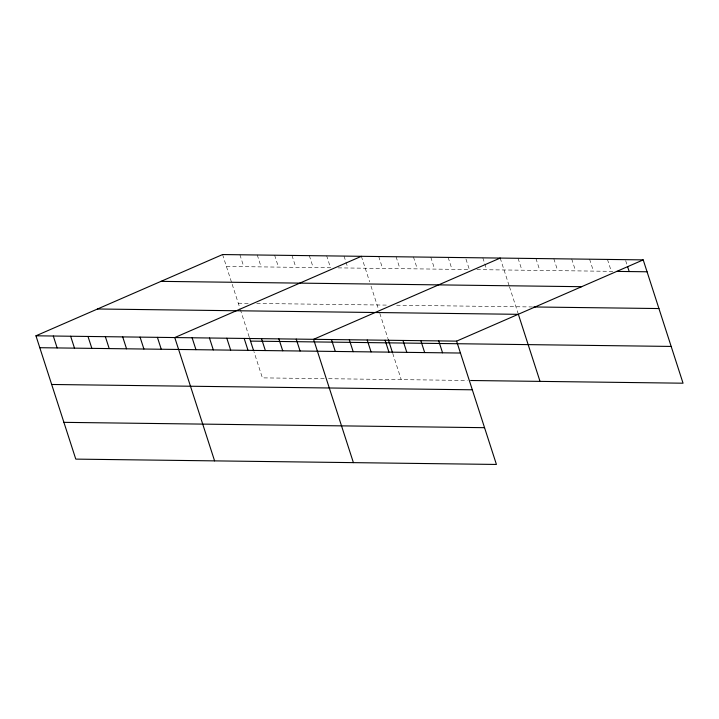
<?xml version="1.0" encoding="UTF-8"?>
<svg xmlns="http://www.w3.org/2000/svg" width="719" height="719" viewBox="0 0 719 719"><rect width="100%" height="100%" fill="white"/><g stroke="black" fill="none" stroke-linecap="round" stroke-linejoin="round"><path stroke-width="0.54" stroke-dasharray="3.6 2.7" d="M226.413 266.452L330.524 267.774L326.687 255.874M338.119 267.872L469.345 269.535L465.499 257.627M476.931 269.625L613.541 271.36M238.295 303.22L250.221 303.373M256.728 303.454L387.954 305.117M396.627 305.224L533.795 306.968M324.215 378.652L262.399 377.87L253.924 351.609M328.556 378.706L467.368 380.468M625.665 260.646L627.265 265.608M607.465 259.424L611.312 271.333M589.589 259.2L593.436 271.099M571.713 258.975L575.551 270.874M553.837 258.75L557.674 270.65M535.952 258.525L539.798 270.425M518.075 258.292L521.922 270.2M500.199 258.067L509.133 285.731M509.474 286.782L517.959 313.053M482.844 257.851L486.691 269.751M448.144 257.411L451.99 269.31M430.789 257.186L434.636 269.095M413.443 256.971L417.29 268.87M396.088 256.746L399.935 268.654M378.742 256.53L382.58 268.43M361.387 256.306L369.638 281.866M370.995 286.072L378.464 309.188M379.821 313.394L387.981 338.649M392.736 353.362L401.22 379.623M344.033 256.09L345.632 261.051M345.956 262.04L347.879 267.989M309.332 255.649L313.178 267.549M291.977 255.434L295.824 267.333M274.631 255.209L278.469 267.117M257.276 254.993L261.123 266.893M239.921 254.769L243.768 266.677M222.575 254.553L231.842 283.259M232.183 284.311L239.993 308.478M240.335 309.538L249.169 336.896"/><path stroke-width="1.08" d="M35.95 335.8L456.601 341.13L496.425 464.447L75.783 459.117L35.95 335.8L222.575 254.553L643.217 259.883L683.05 383.2L470.621 380.504M361.387 256.306L174.762 337.562L214.595 460.879M500.199 258.067L313.574 339.323L353.406 462.641M456.601 341.13L643.217 259.883M616.893 271.405L647.064 271.782M160.984 281.363L581.635 286.692M533.795 306.968L658.937 308.55M97.532 308.99L518.183 314.32M250.527 341.103L671.178 346.432M39.797 347.708L460.439 353.038M51.669 384.476L472.32 389.797M63.901 422.35L484.552 427.679M627.588 266.596L629.188 271.557M518.3 314.104L540.032 381.385M438.716 340.905L442.562 352.804M420.84 340.68L424.686 352.58M402.964 340.455L406.81 352.355M388.323 339.701L392.394 352.31M385.087 340.222L388.934 352.13M367.211 339.997L371.058 351.906M349.335 339.772L353.173 351.672M331.459 339.548L335.297 351.447M296.228 339.098L300.066 351.007M278.873 338.883L282.72 350.782M261.518 338.658L265.365 350.566M249.511 337.948L253.582 350.557M244.172 338.442L248.019 350.342M226.818 338.218L230.664 350.126M209.463 338.002L213.309 349.901M192.117 337.777L195.963 349.686M157.416 337.346L161.254 349.245M140.061 337.121L143.908 349.021M122.706 336.905L126.553 348.805M105.36 336.681L109.198 348.589M88.006 336.465L91.852 348.364M70.651 336.24L74.497 348.149M53.305 336.025L57.143 347.924"/></g></svg>
